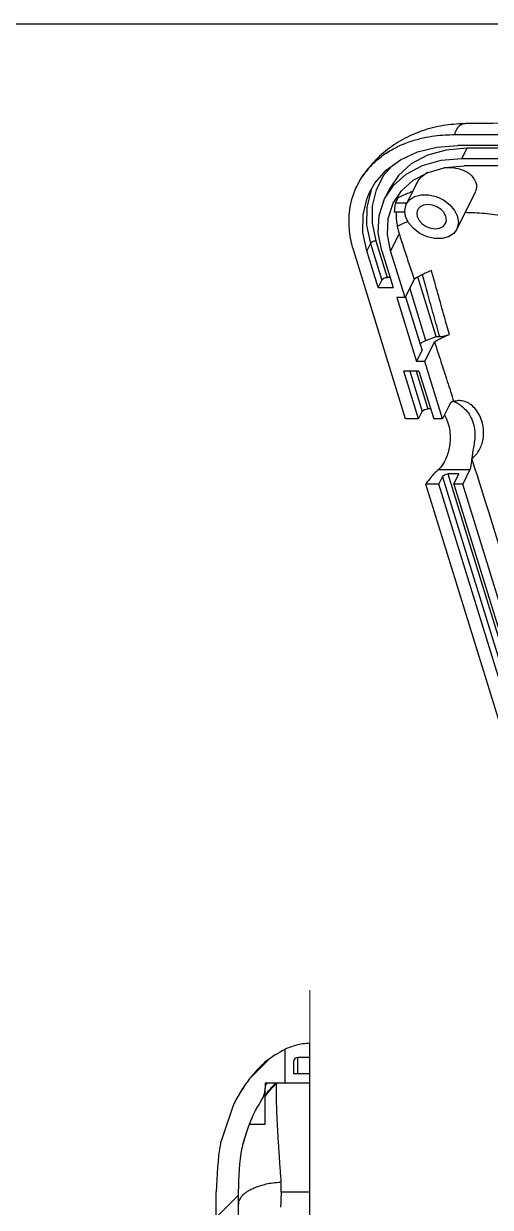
# Model space of a CAD drawing. Header units: millimetres. Extents: x -3610 to -2795, y 672 to 1276.
# Drawn here: x -2908.2 to -2876.8, y 1104.1 to 1183.8 of the extents above; entities that cross this region are included whole.
import ezdxf

# ---------------------------------------------------------------- set-up
doc = ezdxf.new("R2010")
doc.units = ezdxf.units.MM
doc.header["$MEASUREMENT"] = 0
doc.linetypes.add('CENTER', pattern=[50.8, 31.75, -6.35, 6.35, -6.35])
doc.layers.add('dim', color=7, linetype='Continuous')
doc.layers.add('moldbase', color=7, linetype='Continuous', lineweight=20)

msp = doc.modelspace()

# ---------------------------------------------------------------- linework, layer by layer
at = {"color": 7, "linetype": 'Continuous'}
for p, q in [((-2878.39, 1177.08), (-2878.391, 1177.08)), ((-2879.19, 1176.34), (-2855.795, 1176.34)), ((-2870.578, 1175.596), (-2878.96, 1175.596)), ((-2878.358, 1175.418), (-2878.694, 1174.734)), ((-2870.523, 1175.418), (-2878.358, 1175.418)), ((-2878.694, 1174.734), (-2870.312, 1174.734)), ((-2869.372, 1174.225), (-2878.536, 1174.225)), ((-2884.776, 1172.695), (-2884.839, 1172.548)), ((-2883.571, 1172.693), (-2883.906, 1172.009)), ((-2881.733, 1173.092), (-2882.362, 1171.811)), ((-2883.018, 1172.071), (-2883.176, 1171.75)), ((-2877.804, 1172.473), (-2879.028, 1169.978)), ((-2882.527, 1171.123), (-2883.258, 1171.123)), ((-2883.176, 1171.75), (-2882.392, 1171.75)), ((-2882.926, 1169.661), (-2883.493, 1168.507)), ((-2884.861, 1169.004), (-2885.105, 1168.507)), ((-2884.861, 1169.004), (-2884.098, 1166.536)), ((-2884.493, 1169.19), (-2883.73, 1166.723)), ((-2882.482, 1157.187), (-2885.98, 1168.507)), ((-2884.342, 1166.039), (-2885.105, 1168.507)), ((-2884.092, 1168.507), (-2883.329, 1166.039)), ((-2882.525, 1165.373), (-2883.493, 1168.507)), ((-2884.342, 1166.039), (-2884.098, 1166.536)), ((-2883.54, 1166.723), (-2883.73, 1166.723)), ((-2881.918, 1166.609), (-2882.525, 1165.373)), ((-2880.416, 1162.743), (-2881.655, 1166.752)), ((-2884.342, 1166.039), (-2883.329, 1166.039)), ((-2881.365, 1161.842), (-2882.483, 1165.459)), ((-2881.115, 1162.475), (-2882.209, 1166.016)), ((-2882.525, 1165.373), (-2883.077, 1165.373)), ((-2883.077, 1165.373), (-2881.746, 1161.065)), ((-2881.193, 1161.065), (-2880.542, 1162.393)), ((-2881.115, 1162.475), (-2880.416, 1162.743)), ((-2880.416, 1162.743), (-2880.189, 1162.743)), ((-2881.365, 1161.842), (-2881.746, 1161.065)), ((-2881.193, 1161.065), (-2881.746, 1161.065)), ((-2879.995, 1157.187), (-2881.193, 1161.065)), ((-2881.586, 1160.399), (-2882.599, 1160.399)), ((-2881.607, 1157.187), (-2882.599, 1160.399)), ((-2882.202, 1160.399), (-2881.363, 1157.685)), ((-2881.776, 1160.399), (-2880.995, 1157.871)), ((-2881.586, 1160.399), (-2880.594, 1157.187)), ((-2879.24, 1158.356), (-2879.285, 1158.361)), ((-2881.607, 1157.187), (-2881.363, 1157.685)), ((-2880.805, 1157.871), (-2880.995, 1157.871)), ((-2879.507, 1158.182), (-2879.995, 1157.187)), ((-2881.607, 1157.187), (-2882.482, 1157.187)), ((-2879.995, 1157.187), (-2880.594, 1157.187)), ((-2880.255, 1153.795), (-2878.151, 1153.795)), ((-2878.903, 1153.485), (-2879.64, 1153.485)), ((-2879.64, 1153.485), (-2871.143, 1125.99)), ((-2879.238, 1152.801), (-2878.903, 1153.485)), ((-2878.151, 1153.795), (-2878.64, 1152.801)), ((-2880.251, 1152.801), (-2881.126, 1152.801)), ((-2868.914, 1113.282), (-2881.126, 1152.801)), ((-2880.251, 1152.801), (-2880.007, 1153.298)), ((-2871.755, 1125.306), (-2880.251, 1152.801)), ((-2880.007, 1153.298), (-2871.511, 1125.803)), ((-2878.64, 1152.801), (-2879.238, 1152.801)), ((-2879.238, 1152.801), (-2870.742, 1125.306)), ((-2869.937, 1124.64), (-2878.64, 1152.801)), ((-2890.59, 1112.448), (-2890.59, 1114.753)), ((-2888.94, 1054.698), (-2888.94, 1115.148)), ((-2890.04, 1113.898), (-2890.04, 1113.098)), ((-2888.94, 1114.198), (-2889.74, 1114.198)), ((-2889.74, 1113.098), (-2889.74, 1114.198)), ((-2888.94, 1113.098), (-2890.04, 1113.098)), ((-2888.94, 1112.448), (-2891.94, 1112.448)), ((-2891.94, 1112.448), (-2891.94, 1112.132)), ((-2891.94, 1109.698), (-2891.94, 1112.129)), ((-2892.187, 1111.308), (-2892.187, 1111.308)), ((-2893.023, 1109.698), (-2891.94, 1109.698)), ((-2895.24, 1034.648), (-2895.24, 1105.148)), ((-2893.74, 1062.048), (-2893.74, 1105.148)), ((-2890.871, 1105.148), (-2888.94, 1105.148))]:
    msp.add_line(p, q, dxfattribs=at)
at = {"color": 2, "linetype": 'Continuous'}
for p, q in [((-2892.919, 1112.834), (-2891.702, 1114.051)), ((-2895.24, 1103.416), (-2893.74, 1104.916))]:
    msp.add_line(p, q, dxfattribs=at)
at = {"color": 7, "linetype": 'Continuous'}
for points in [[(-2884.894, 1172.493), (-2884.563, 1173.063), (-2883.805, 1173.937), (-2882.834, 1174.646), (-2881.679, 1175.168), (-2880.374, 1175.488), (-2878.96, 1175.596)], [(-2878.358, 1175.418), (-2879.75, 1175.298), (-2881.014, 1174.944), (-2882.102, 1174.368), (-2882.972, 1173.594), (-2883.571, 1172.692)], [(-2883.446, 1174.2), (-2883.969, 1173.596), (-2884.472, 1172.617), (-2884.731, 1171.535), (-2884.738, 1170.381), (-2884.493, 1169.19)], [(-2883.906, 1172.009), (-2883.308, 1172.91), (-2882.437, 1173.684), (-2881.349, 1174.26), (-2880.085, 1174.614), (-2878.694, 1174.734)], [(-2883.323, 1171.722), (-2882.773, 1172.55), (-2881.974, 1173.261), (-2880.975, 1173.79), (-2879.814, 1174.115), (-2878.536, 1174.225)], [(-2885.105, 1168.507), (-2885.359, 1169.738), (-2885.351, 1170.931), (-2885.083, 1172.051), (-2884.894, 1172.493)], [(-2884.839, 1172.548), (-2885.107, 1171.428), (-2885.115, 1170.235), (-2884.861, 1169.004)], [(-2884.092, 1168.507), (-2884.326, 1169.721), (-2884.271, 1170.89), (-2883.906, 1172.009)], [(-2882.44, 1171.652), (-2882.228, 1171.94), (-2881.879, 1172.169), (-2881.438, 1172.288), (-2880.94, 1172.288), (-2880.425, 1172.169), (-2879.936, 1171.94), (-2879.511, 1171.62), (-2879.184, 1171.234), (-2878.984, 1170.815)], [(-2883.493, 1168.507), (-2883.709, 1169.622), (-2883.657, 1170.695), (-2883.323, 1171.722)], [(-2883.176, 1171.75), (-2883.214, 1171.544), (-2883.241, 1171.335), (-2883.258, 1171.123)], [(-2882.484, 1170.815), (-2882.543, 1171.234), (-2882.44, 1171.652)], [(-2881.676, 1171.278), (-2881.732, 1171.069), (-2881.701, 1170.815)], [(-2879.767, 1170.815), (-2879.893, 1171.069), (-2880.101, 1171.298), (-2880.371, 1171.48), (-2880.677, 1171.597), (-2880.988, 1171.637), (-2881.275, 1171.597), (-2881.508, 1171.48), (-2881.676, 1171.278)], [(-2879.028, 1169.978), (-2879.24, 1169.69), (-2879.589, 1169.461), (-2880.03, 1169.342), (-2880.528, 1169.342), (-2881.043, 1169.461), (-2881.532, 1169.69), (-2881.958, 1170.01), (-2882.284, 1170.395), (-2882.484, 1170.815)], [(-2881.701, 1170.815), (-2881.575, 1170.561), (-2881.367, 1170.331), (-2881.097, 1170.149), (-2880.791, 1170.033), (-2880.48, 1169.992), (-2880.193, 1170.033), (-2879.96, 1170.149), (-2879.792, 1170.352)], [(-2879.792, 1170.352), (-2879.736, 1170.561), (-2879.767, 1170.815)], [(-2878.984, 1170.815), (-2878.925, 1170.396), (-2879.028, 1169.978)], [(-2884.861, 1169.004), (-2884.805, 1169.075), (-2884.715, 1169.136), (-2884.606, 1169.176), (-2884.493, 1169.19)], [(-2884.098, 1166.536), (-2884.042, 1166.608), (-2883.953, 1166.668), (-2883.843, 1166.709), (-2883.73, 1166.723)], [(-2881.491, 1162.251), (-2881.365, 1162.351), (-2881.115, 1162.475)], [(-2881.363, 1157.685), (-2881.307, 1157.756), (-2881.217, 1157.817), (-2881.108, 1157.857), (-2880.995, 1157.871)], [(-2880.007, 1153.298), (-2879.951, 1153.369), (-2879.862, 1153.43), (-2879.752, 1153.47), (-2879.64, 1153.485)]]:
    msp.add_lwpolyline(points, dxfattribs=at)
msp.add_arc((-2889.74, 1113.898), 0.3, 90, 180, dxfattribs=at)
for points in [[(-2878.391, 1177.08), (-2879.765, 1176.974), (-2881.202, 1176.642), (-2882.522, 1176.093), (-2883.697, 1175.34), (-2884.726, 1174.382), (-2885.379, 1173.544)], [(-2878.391, 1177.08), (-2878.501, 1177.073), (-2878.654, 1177.037), (-2878.795, 1176.969), (-2878.922, 1176.867), (-2879.032, 1176.729), (-2879.079, 1176.646), (-2879.122, 1176.553), (-2879.159, 1176.451), (-2879.19, 1176.34)], [(-2866.439, 1177.139), (-2870.766, 1177.131), (-2874.844, 1177.109), (-2878.39, 1177.08)], [(-2885.379, 1173.544), (-2885.008, 1174.029), (-2884.397, 1174.636), (-2883.695, 1175.155), (-2882.925, 1175.574), (-2882.119, 1175.893), (-2881.311, 1176.115), (-2880.532, 1176.253), (-2879.816, 1176.321), (-2879.19, 1176.34)], [(-2885.98, 1168.507), (-2886.122, 1169.033), (-2886.235, 1169.651), (-2886.29, 1170.342), (-2886.264, 1171.082), (-2885.882, 1172.612), (-2885.379, 1173.544)], [(-2881.006, 1173.776), (-2881.378, 1173.526), (-2881.652, 1173.229), (-2881.736, 1173.087)], [(-2877.796, 1173.235), (-2877.936, 1173.457), (-2878.144, 1173.663), (-2878.441, 1173.851), (-2878.839, 1174.006), (-2879.348, 1174.098), (-2879.89, 1174.097)], [(-2877.796, 1173.235), (-2877.718, 1172.969), (-2877.725, 1172.708), (-2877.804, 1172.474)], [(-2883.018, 1172.071), (-2882.646, 1172.252), (-2882.247, 1172.427), (-2882.015, 1172.522)], [(-2882.958, 1172.309), (-2883.018, 1172.071)], [(-2883.128, 1171.123), (-2883.128, 1170.974), (-2883.104, 1170.554), (-2883.05, 1170.155)], [(-2875.063, 1170.707), (-2875.785, 1170.837), (-2876.487, 1170.94), (-2877.169, 1171.016), (-2877.834, 1171.064), (-2878.488, 1171.084)], [(-2882.325, 1170.485), (-2882.885, 1170.241), (-2883.05, 1170.155)], [(-2883.05, 1170.155), (-2883.016, 1169.986), (-2882.975, 1169.821), (-2882.926, 1169.661)], [(-2882.926, 1169.661), (-2882.599, 1168.671), (-2882.263, 1167.654), (-2881.918, 1166.609)], [(-2881.162, 1167), (-2881.325, 1166.922)], [(-2880.741, 1167.19), (-2881.162, 1167)], [(-2879.538, 1162.883), (-2879.872, 1164.067), (-2880.743, 1167.19)], [(-2881.325, 1166.922), (-2881.555, 1166.806), (-2881.918, 1166.609)], [(-2880.189, 1162.743), (-2880.593, 1164.179), (-2880.994, 1165.615), (-2881.35, 1166.907)], [(-2880.542, 1162.393), (-2880.229, 1162.559), (-2879.895, 1162.723), (-2879.539, 1162.883)], [(-2880.542, 1162.393), (-2880.111, 1161.065), (-2879.677, 1159.719), (-2879.24, 1158.356)], [(-2880.189, 1162.743), (-2879.973, 1162.759), (-2879.752, 1162.807), (-2879.539, 1162.883)], [(-2879.285, 1158.361), (-2879.317, 1158.358), (-2879.353, 1158.348), (-2879.388, 1158.33), (-2879.42, 1158.304), (-2879.451, 1158.271), (-2879.48, 1158.23), (-2879.507, 1158.182)], [(-2878.02, 1154.531), (-2877.783, 1154.743), (-2877.572, 1155.016), (-2877.4, 1155.352), (-2877.282, 1155.742), (-2877.23, 1156.178), (-2877.257, 1156.656), (-2877.386, 1157.163), (-2877.617, 1157.63), (-2877.908, 1157.993), (-2878.236, 1158.247), (-2878.585, 1158.39), (-2878.929, 1158.423), (-2879.24, 1158.356)], [(-2879.24, 1158.356), (-2879.015, 1158.267), (-2878.739, 1158.08), (-2878.436, 1157.799), (-2878.149, 1157.412), (-2877.928, 1156.909), (-2877.827, 1156.364), (-2877.833, 1155.857), (-2877.897, 1155.386), (-2877.969, 1154.944), (-2878.02, 1154.531)], [(-2879.856, 1157.462), (-2879.771, 1157.292)], [(-2879.771, 1157.292), (-2879.676, 1157.058), (-2879.534, 1156.511), (-2879.485, 1155.975), (-2879.513, 1155.48), (-2879.6, 1155.028), (-2879.729, 1154.626), (-2879.888, 1154.281), (-2880.066, 1154.003), (-2880.255, 1153.795)], [(-2878.151, 1153.795), (-2878.124, 1153.859), (-2878.1, 1153.932), (-2878.06, 1154.102), (-2878.034, 1154.304), (-2878.02, 1154.531)], [(-2869.238, 1126.065), (-2872.226, 1135.929), (-2875.073, 1145.144), (-2878.02, 1154.531)], [(-2880.255, 1153.795), (-2880.596, 1153.47), (-2880.886, 1153.139), (-2881.126, 1152.801)], [(-2890.59, 1114.753), (-2891.902, 1113.907), (-2892.501, 1113.334), (-2892.885, 1112.892)], [(-2888.94, 1115.148), (-2889.422, 1115.099), (-2889.876, 1115.003), (-2890.258, 1114.883), (-2890.507, 1114.785), (-2890.59, 1114.75)], [(-2892.885, 1112.892), (-2893.385, 1112.216), (-2893.911, 1111.341), (-2894.048, 1111.077)], [(-2892.885, 1112.892), (-2893.039, 1112.698), (-2893.923, 1111.319), (-2894.048, 1111.077)], [(-2892.187, 1111.308), (-2892.052, 1111.564), (-2891.968, 1111.843), (-2891.94, 1112.132)], [(-2891.947, 1111.558), (-2891.931, 1111.579), (-2891.489, 1112.123), (-2891.183, 1112.444)], [(-2891.94, 1112.254), (-2891.895, 1112.319), (-2891.849, 1112.384)], [(-2891.849, 1112.384), (-2891.803, 1112.448)], [(-2891.71, 1111.939), (-2891.565, 1112.107), (-2891.239, 1112.448)], [(-2891.183, 1112.444), (-2891.198, 1112.35), (-2891.209, 1112.097), (-2891.209, 1111.628), (-2891.192, 1110.893), (-2891.152, 1109.922), (-2891.092, 1108.829), (-2891.022, 1107.742), (-2890.951, 1106.726), (-2890.884, 1105.792)], [(-2892.526, 1110.748), (-2892.187, 1111.308)], [(-2891.942, 1111.643), (-2891.886, 1111.718), (-2891.71, 1111.939)], [(-2894.048, 1111.077), (-2894.951, 1108.434)], [(-2893.424, 1108.397), (-2892.599, 1110.613), (-2892.526, 1110.748)], [(-2893.407, 1108.395), (-2893.362, 1108.575), (-2893.176, 1109.194), (-2892.992, 1109.687)], [(-2894.951, 1108.434), (-2894.958, 1108.396), (-2895.24, 1105.148)], [(-2893.74, 1105.148), (-2893.487, 1108.102), (-2893.424, 1108.397)], [(-2893.74, 1104.148), (-2893.727, 1104.348), (-2893.686, 1104.532), (-2893.614, 1104.701), (-2893.508, 1104.857), (-2893.366, 1105.004), (-2893.184, 1105.143), (-2892.961, 1105.276), (-2892.689, 1105.405), (-2892.363, 1105.53), (-2891.978, 1105.643), (-2891.535, 1105.735), (-2891.039, 1105.786), (-2890.884, 1105.792)], [(-2890.871, 1105.148), (-2890.868, 1105.361), (-2890.872, 1105.576), (-2890.884, 1105.792)], [(-2890.871, 1105.148), (-2890.898, 1104.313), (-2890.905, 1104.098)]]:
    msp.add_spline(points, degree=3, dxfattribs=at)
at = {"layer": 'dim', "color": 3}
msp.add_line((-3117.769, 1183.809), (-2817.294, 1183.809), dxfattribs=at)
at = {"layer": 'moldbase', "color": 1, "linetype": 'CENTER', "ltscale": 1.2}
msp.add_line((-2888.94, 1019.666), (-2888.94, 1120.534), dxfattribs=at)

doc.saveas('drawing.dxf')
